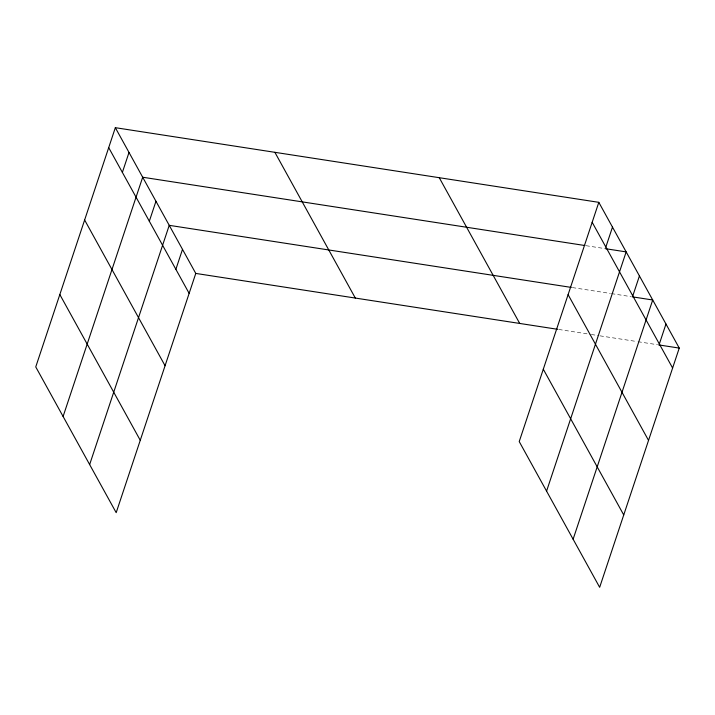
<?xml version="1.0" encoding="UTF-8"?>
<svg xmlns="http://www.w3.org/2000/svg" width="715" height="715" viewBox="0 0 715 715"><rect width="100%" height="100%" fill="white"/><g stroke="black" fill="none" stroke-linecap="round" stroke-linejoin="round"><path stroke-width="0.54" stroke-dasharray="3.58 2.68" d="M585.996 245.692L605.534 248.704M572.384 287.582L610.378 293.445M611.459 293.615L630.996 296.636M558.773 329.472L590.25 334.334M591.341 334.504L598.938 335.675M600.019 335.844L636.922 341.547M638.003 341.707L657.541 344.728"/><path stroke-width="1.07" d="M115.338 127.681L35.75 366.92L116.188 512.664L195.776 273.425L115.338 127.681L598.812 202.336L679.25 348.08L599.662 587.319L519.224 441.575L598.812 202.336M122.372 172.404L129.013 152.456M63.099 416.47L142.687 177.231L584.915 245.522M149.319 221.23L155.959 201.281M89.643 464.571L169.232 225.332L571.303 287.412M175.872 269.323L182.504 249.374M605.846 247.059L612.487 227.111M546.573 491.134L626.161 251.894L605.534 248.704M632.793 295.885L639.433 275.936M573.117 539.226L652.706 299.987L632.087 296.796M659.346 343.978L665.978 324.029M195.776 273.425L557.691 329.311M658.631 344.898L679.25 348.08M592.172 222.285L672.618 368.028M568.103 294.651L648.541 440.395M439.26 177.704L519.707 323.439M543.293 369.208L623.739 514.952M274.882 152.322L355.319 298.057M108.698 147.63L189.144 293.365M84.629 219.997L165.067 365.731M59.828 294.553L140.265 440.297"/></g></svg>
